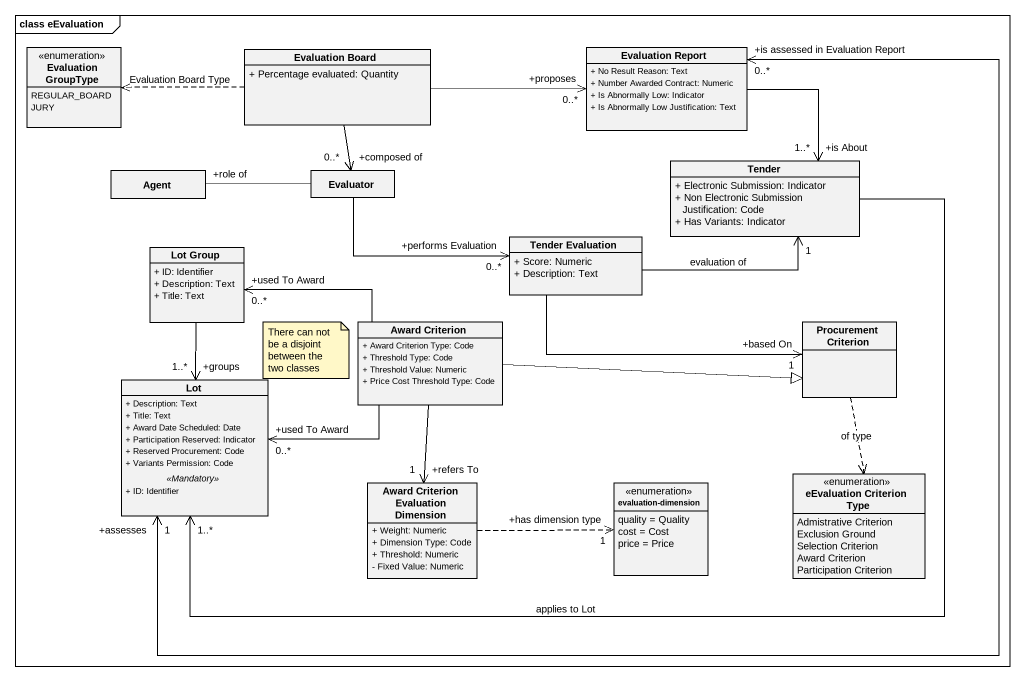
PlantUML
@startuml
mainframe class eEvaluation
hide circle
hide empty members
skinparam classAttributeIconSize 0
enum "Evaluation GroupType" as Evaluation_GroupType {
  REGULAR_BOARD
  JURY
}
class "Evaluation Board" as Evaluation_Board {
  + Percentage evaluated: Quantity
}
class "Evaluation Report" as Evaluation_Report {
  + No Result Reason: Text
  + Number Awarded Contract: Numeric
  + Is Abnormally Low: Indicator
  + Is Abnormally Low Justification: Text
}
class "Agent" as Agent_
class Evaluator
class Tender {
  + Electronic Submission: Indicator
  + Non Electronic Submission Justification: Code
  + Has Variants: Indicator
}
class "Lot Group" as Lot_Group {
  + ID: Identifier
  + Description: Text
  + Title: Text
}
class "Tender Evaluation" as Tender_Evaluation {
  + Score: Numeric
  + Description: Text
}
class "Award Criterion" as Award_Criterion {
  + Award Criterion Type: Code
  + Threshold Type: Code
  + Threshold Value: Numeric
  + Price Cost Threshold Type: Code
}
class "Procurement Criterion" as Procurement_Criterion
class Lot {
  + Description: Text
  + Title: Text
  + Award Date Scheduled: Date
  + Participation Reserved: Indicator
  + Reserved Procurement: Code
  + Variants Permission: Code
  .. <<Mandatory>> ..
  + ID: Identifier
}
enum "eEvaluation Criterion Type" as eEvaluation_Criterion_Type {
  Admistrative Criterion
  Exclusion Ground
  Selection Criterion
  Award Criterion
  Participation Criterion
}
class "Award Criterion Evaluation Dimension" as Award_Criterion_Evaluation {
  + Weight: Numeric
  + Dimension Type: Code
  + Threshold: Numeric
  - Fixed Value: Numeric
}
enum "evaluation-dimension" as evaluation_dimension {
  quality = Quality
  cost = Cost
  price = Price
}
Evaluation_Board .left.> Evaluation_GroupType : Evaluation Board Type
Evaluation_Board -right-> "+proposes\n0..*" Evaluation_Report
Evaluation_Board --> "+composed of\n0..*" Evaluator
Evaluation_Report --> "+is About\n1..*" Tender
Evaluator -left- "+role of" Agent_
Evaluator -right-> "+performs Evaluation\n0..*" Tender_Evaluation
Tender -left-> "1..*" Lot : applies to Lot
Tender_Evaluation -right-> "1" Tender : evaluation of
Tender_Evaluation -right-> "+based On\n1" Procurement_Criterion
Award_Criterion -left-> "+used To Award\n0..*" Lot_Group
Award_Criterion -right-|> Procurement_Criterion
Award_Criterion -left-> "+used To Award\n0..*" Lot
Award_Criterion --> "+refers To\n1" Award_Criterion_Evaluation
Procurement_Criterion ..> eEvaluation_Criterion_Type : of type
Lot "+assesses\n1" <-up-> "+is assessed in Evaluation Report\n0..*" Evaluation_Report
Lot "+groups\n1..*" <-up- Lot_Group
Award_Criterion_Evaluation .right.> "+has dimension type\n1" evaluation_dimension
note as N1
  There can not be a disjoint between the two classes
end note
@enduml
